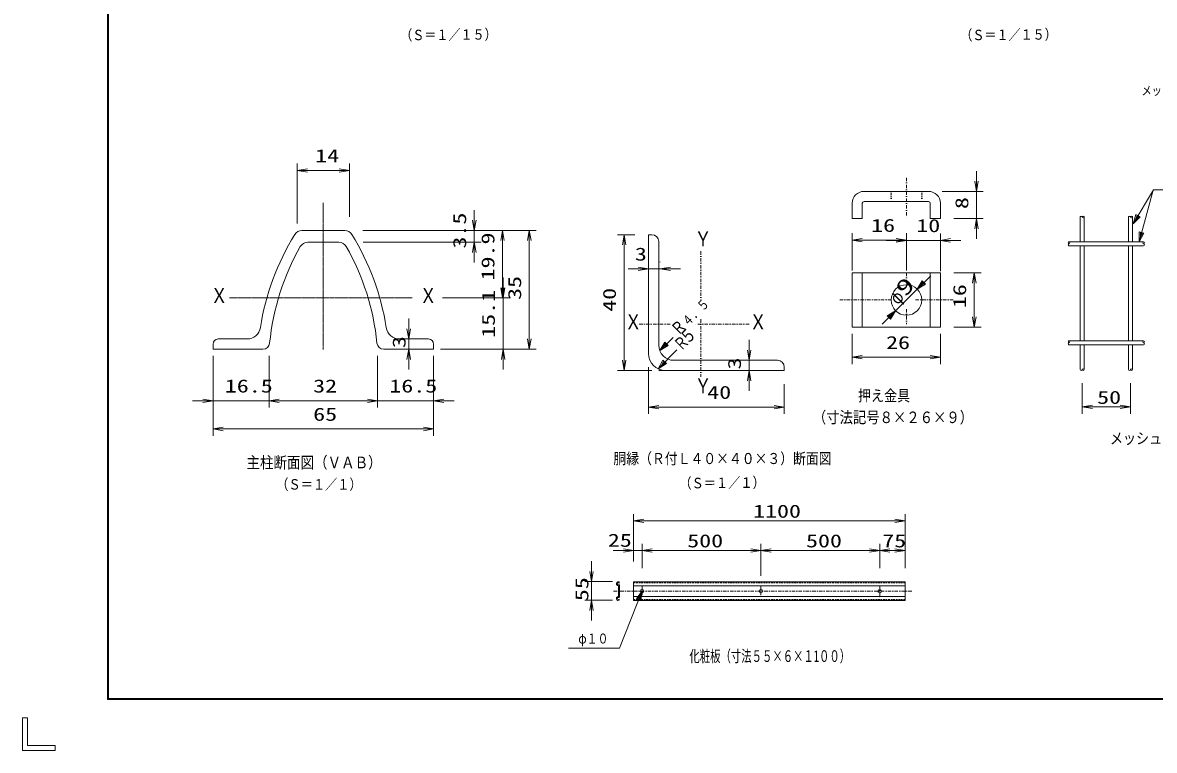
# Model space of a CAD drawing. Units: millimetres, scale not verified. Extents: x -4425 to 4425, y -3150 to 3150.
# Drawn here: x -4425 to 576, y -3150 to 68 of the extents above; entities that cross this region are included whole.
import ezdxf
from ezdxf.enums import TextEntityAlignment as Align

# ---------------------------------------------------------------- set-up
doc = ezdxf.new("R2010")
doc.units = ezdxf.units.MM
doc.header["$LTSCALE"] = 30
for name, pattern in [('USER1', [1.01, 0.5, -0.25, 0.01, -0.25]), ('USER2', [0.375, 0.25, -0.125]), ('USER3', [0.26, 0.01, -0.25]), ('USER4', [1.125, 0.75, -0.125, 0.125, -0.125])]:
    doc.linetypes.add(name, pattern=pattern)
for name, color, linetype, lineweight in [('0-0_1', 4, 'Continuous', 18), ('0-1_2', 7, 'Continuous', 9), ('0-2_0', 2, 'Continuous', 18), ('0-4_EXTCNT-L', 4, 'Continuous', 18), ('0-5_WAKU', 7, 'Continuous', 9)]:
    doc.layers.add(name, color=color, linetype=linetype, lineweight=lineweight)
doc.styles.add('ＭＳ ゴシック', font='')
doc.styles.get('ＭＳ ゴシック').set_extended_font_data('MS Gothic')

# ---------------------------------------------------------------- blocks, each defined once
blk = doc.blocks.new('C4')
at = {"layer": '0-0_1'}
blk.add_line((72230, 50614.7), (74705.6, 53143.6), dxfattribs=at)
blk.add_lwpolyline([(73336.5, 51294.7), (72230, 50614.7), (72886.3, 51735.5)], close=True, dxfattribs=at)
blk.add_lwpolyline([(73223.9, 51404.9), (72670.7, 51064.9), (72998.8, 51625.3)], dxfattribs=at)
blk = doc.blocks.new('DARROWS')
at = {"layer": '0-2_0'}
blk.add_line((0, 0), (-29.97, 0), dxfattribs=at)
blk.add_lwpolyline([(-30, -5), (0, 0), (-30, 5)], dxfattribs=at)
blk = doc.blocks.new('VAB')
at = {"layer": '0-0_1', "linetype": 'USER4'}
for p, q in [((471.2, 37474.6), (471.2, 18033)), ((-11974.1, 24879.9), (12239.5, 24879.9))]:
    blk.add_line(p, q, dxfattribs=at)
at = {"layer": '0-0_1', "color": 7, "lineweight": 9}
for p, q in [((-2363.8, 33834.9), (3306.2, 33834.9)), ((-1598.8, 32259.9), (2541.2, 32259.9)), ((-7538.8, 18084.9), (-14153.8, 18084.9)), ((-9653.8, 19434.9), (-13478.8, 19434.9)), ((8481.1, 18084.9), (15096.2, 18084.9)), ((10596.2, 19434.9), (14421.2, 19434.9))]:
    blk.add_line(p, q, dxfattribs=at)
for centre, radius, start, end in [((25716.3, 15575.5), 34020, 148.60847, 170.90936), ((-2363.8, 32710), 1125, 90.00035, 148.60846), ((3306.2, 32710), 1125, 31.39154, 90), ((-24773.9, 15575.5), 34020, 9.09063, 31.39152), ((25861, 15609.4), 32670, 150.51657, 174.22897), ((-1598.8, 31134.9), 1125, 90, 150.51651), ((2541.2, 31134.9), 1125, 29.48349, 90), ((-24918.7, 15609.4), 32670, 5.77103, 29.48342), ((-9653.8, 21234.9), 1800, 270, 350.9093), ((10596.2, 21234.9), 1800, 189.0907, 270), ((-13478.8, 18759.9), 675, 90, 180), ((-7538.8, 18984.9), 900, 270, 354.22888), ((8481.1, 18984.9), 900, 185.77113, 270), ((14421.2, 18759.9), 675, 0, 90)]:
    blk.add_arc(centre, radius, start, end, dxfattribs=at)
at = {"layer": '0-2_0', "color": 1}
for p, q in [((-2988.3, 34735), (-2988.3, 42690)), ((3930.7, 35635), (3930.7, 42690)), ((5730.7, 33834.9), (21390, 33834.9)), ((5730.7, 33834.9), (25140, 33834.9)), ((5730.7, 33834.9), (28680, 33834.9)), ((5773.8, 32259.9), (21390, 32259.9)), ((16289.5, 24879.9), (25140, 24879.9)), ((16289.5, 24879.9), (25200, 24879.9)), ((15996.2, 18084.9), (28680, 18084.9)), ((16896.2, 18084.9), (25200, 18084.9)), ((-14153.8, 17184.9), (-14153.8, 6600)), ((-14153.8, 17184.9), (-14153.8, 10350)), ((-6715, 17184.9), (-6715, 10350)), ((-6715, 17184.9), (-6715, 10350)), ((7657.4, 17184.9), (7657.4, 10350)), ((15096.2, 17184.9), (15096.2, 6600)), ((15096.2, 17184.9), (15096.2, 10350)), ((7657.4, 16284.9), (7657.4, 10350))]:
    blk.add_line(p, q, dxfattribs=at)
at = {"layer": '0-2_0'}
for p, q in [((-1638.3, 41790), (2580.7, 41790)), ((20490, 35184.9), (20490, 36534.9)), ((20490, 33834.9), (20490, 32259.9)), ((24240, 32484.9), (24240, 26229.9)), ((27780, 32484.9), (27780, 19434.9)), ((20490, 30909.9), (20490, 29559.9)), ((24300, 26229.9), (24300, 27579.9)), ((24300, 24879.9), (24300, 18084.9)), ((24300, 16734.9), (24300, 15384.9)), ((-15503.8, 11250), (-16853.8, 11250)), ((-14153.8, 11250), (-6715, 11250)), ((-5365, 11250), (6307.4, 11250)), ((-5365, 11250), (-4015, 11250)), ((6307.4, 11250), (4957.4, 11250)), ((7657.4, 11250), (15096.2, 11250)), ((16446.2, 11250), (17796.2, 11250)), ((-12803.8, 7500), (13746.2, 7500))]:
    blk.add_line(p, q, dxfattribs=at)
at = {"layer": '0-2_0', "color": 7, "lineweight": 9}
for p, q in [((-14153.8, 18759.9), (-14153.8, 18084.9)), ((15096.2, 18759.9), (15096.2, 18084.9))]:
    blk.add_line(p, q, dxfattribs=at)
at = {"layer": '0-2_0', "xscale": 45, "yscale": 45}
for p, rotation in [((-2988.3, 41790), 180), ((20490, 33834.9), 270), ((24240, 33834.9), 90), ((27780, 33834.9), 90), ((20490, 32259.9), 90), ((24240, 24879.9), 270), ((24300, 24879.9), 270), ((24300, 18084.9), 90), ((27780, 18084.9), 270), ((-6715, 11250), 180), ((-6715, 11250), 180), ((15096.2, 11250), 180), ((-14153.8, 7500), 180)]:
    blk.add_blockref('DARROWS', p, dxfattribs=dict(at, rotation=rotation))
for p in [(3930.7, 41790), (-14153.8, 11250), (7657.4, 11250), (7657.4, 11250), (15096.2, 7500)]:
    blk.add_blockref('DARROWS', p, dxfattribs=at)
at = {"layer": '0-0_1', "style": 'ＭＳ ゴシック', "width": 0.85}
for s, height, p in [('Ｘ', 1998, (-14485.2, 23595.6)), ('Ｘ', 1998, (13224.8, 23595.6)), ('主柱断面図（ＶＡＢ）', 1546, (-9721, 1817.2)), ('（Ｓ＝１／１）', 1396, (-5771.5, -963.1))]:
    blk.add_text(s, height=height, dxfattribs=at).set_placement(p, align=Align.BOTTOM_LEFT)
at = {"layer": '0-2_0', "color": 3, "style": 'ＭＳ ゴシック', "width": 1.35}
for s, p in [('14', (-608.8, 42356.9)), ('16.5', (-12594.4, 11816.9)), ('32', (-878.8, 11816.9)), ('16.5', (9216.8, 11816.9)), ('65', (-878.8, 8066.9))]:
    blk.add_text(s, height=1732, dxfattribs=at).set_placement(p, align=Align.BOTTOM_LEFT)
for s, p in [('3.5', (19923.1, 31427.4)), ('19.9', (23673.1, 27197.4)), ('35', (27213.1, 24609.9)), ('15.1', (23733.1, 19592.4))]:
    blk.add_text(s, height=1732, rotation=90, dxfattribs=at).set_placement(p, align=Align.BOTTOM_LEFT)

msp = doc.modelspace()

# ---------------------------------------------------------------- linework, layer by layer
at = {"layer": '0-0_1', "linetype": 'USER1'}
for p, q in [((-519.58, -618.71), (-519.58, -798.71)), ((-1428.59, -943.61), (-1428.59, -1157.32)), ((-519.58, -1038.71), (-519.58, -1091.21)), ((-587.07, -1158.71), (-813.89, -1158.71)), ((-519.58, -1199.12), (-519.58, -1265.07)), ((-312.91, -1158.71), (-482.48, -1158.71)), ((-1428.59, -1244.11), (-1428.59, -1498.86)), ((-1563.85, -1265.78), (-1708.12, -1265.78)), ((-1214.95, -1265.78), (-1450.14, -1265.78)), ((-496.41, -2445.74), (-1814.05, -2445.74)), ((-1687.8, -2422.52), (-1687.8, -2463.74)), ((-1162.8, -2422.52), (-1162.8, -2463.74)), ((-637.8, -2421.25), (-637.8, -2476.91))]:
    msp.add_line(p, q, dxfattribs=at)
at = {"layer": '0-0_1', "color": 7, "lineweight": 9}
for p, q in [((-707.08, -678.71), (-422.08, -678.71)), ((-759.58, -798.71), (-759.58, -731.21)), ((-714.58, -798.71), (-714.58, -731.21)), ((-707.08, -723.71), (-422.08, -723.71)), ((-414.58, -798.71), (-414.58, -731.21)), ((-369.58, -798.71), (-369.58, -731.21)), ((-714.58, -798.71), (-759.58, -798.71)), ((-369.57, -798.71), (-414.58, -798.71)), ((248.15, -901.25), (248.15, -791.75)), ((266.15, -901.25), (266.15, -791.75)), ((461.15, -901.25), (461.15, -791.75)), ((479.15, -901.25), (479.15, -791.75)), ((198.65, -901.25), (528.65, -901.25)), ((198.65, -919.25), (528.65, -919.25)), ((248.15, -1339.25), (248.15, -919.25)), ((266.15, -1339.25), (266.15, -919.25)), ((461.15, -1339.25), (461.15, -919.25)), ((479.15, -1339.25), (479.15, -919.25)), ((-714.58, -1278.71), (-714.58, -1038.71)), ((-414.58, -1278.71), (-414.58, -1038.71)), ((-369.58, -1278.71), (-369.58, -1038.71)), ((-759.58, -1278.71), (-369.58, -1278.71)), ((198.65, -1339.25), (528.65, -1339.25)), ((198.65, -1357.25), (528.65, -1357.25)), ((248.15, -1466.75), (248.15, -1357.25)), ((266.15, -1466.75), (266.15, -1357.25)), ((461.15, -1466.75), (461.15, -1357.25)), ((479.15, -1466.75), (479.15, -1357.25)), ((-1584.34, -1470.49), (-1614.34, -1470.49)), ((-1792.1, -2422.49), (-1792.1, -2468.99)), ((-1789.1, -2405.01), (-1789.1, -2410.14)), ((-1787.6, -2420.84), (-1787.6, -2470.64)), ((-525.3, -2404.49), (-1725.3, -2404.49)), ((-1725.3, -2404.49), (-1725.3, -2486.99)), ((-525.3, -2422.49), (-1725.3, -2422.49)), ((-525.3, -2404.49), (-525.3, -2486.99)), ((-1789.1, -2481.35), (-1789.1, -2486.48)), ((-525.3, -2468.99), (-1725.3, -2468.99)), ((-525.3, -2486.99), (-1725.3, -2486.99))]:
    msp.add_line(p, q, dxfattribs=at)
at = {"layer": '0-0_1', "color": 7, "linetype": 'USER3', "lineweight": 9}
for p, q in [((-587.08, -678.71), (-587.08, -723.71)), ((-452.08, -678.71), (-452.08, -723.71))]:
    msp.add_line(p, q, dxfattribs=at)
at = {"layer": '0-0_1'}
for p, q in [((508.53, -901.25), (570.88, -673.87)), ((-471.85, -1110.98), (-567.3, -1206.44)), ((-567.3, -1206.44), (-626.7, -1265.84)), ((-1609.81, -1382.32), (-1550.95, -1324.01)), ((-1687.64, -2444.28), (-1786.99, -2697.4)), ((-1712.76, -2479.54), (-1687.64, -2444.28)), ((-1687.64, -2444.28), (-1693.22, -2487.21)), ((-1693.22, -2487.21), (-1712.76, -2479.54)), ((-1707.88, -2481.46), (-1695.32, -2463.83)), ((-1695.32, -2463.83), (-1698.1, -2485.3)), ((-1786.99, -2697.4), (-2012.59, -2697.4))]:
    msp.add_line(p, q, dxfattribs=at)
at = {"layer": '0-0_1', "color": 7, "linetype": 'USER2', "lineweight": 9}
for p, q in [((-525.3, -2408.99), (-1725.3, -2408.99)), ((-525.3, -2482.49), (-1725.3, -2482.49))]:
    msp.add_line(p, q, dxfattribs=at)
at = {"layer": '0-0_1'}
for points in [[(482.15, -821.75), (572.15, -671.75), (842.15, -671.75)], [(508.26, -788.44), (492.96, -803.75), (499.26, -783.04)], [(524.7, -862.14), (514.08, -881), (514.57, -859.36)], [(-412.45, -1051.59), (-471.85, -1110.98), (-449.57, -1073.86), (-434.72, -1088.71), (-471.85, -1110.98)], [(-438.43, -1085), (-457, -1096.14), (-445.86, -1077.57)], [(-600.72, -1232.43), (-582.15, -1221.29), (-593.29, -1239.85)], [(-1576.28, -1356.49), (-1594.89, -1367.54), (-1583.67, -1349.03)]]:
    msp.add_lwpolyline(points, dxfattribs=at)
for points in [[(512.77, -791.14), (482.15, -821.75), (494.76, -780.34)], [(529.76, -863.53), (508.53, -901.25), (509.51, -857.97)], [(-604.43, -1228.72), (-567.3, -1206.44), (-589.58, -1243.57)], [(-1572.58, -1360.22), (-1609.81, -1382.32), (-1587.36, -1345.3)]]:
    msp.add_lwpolyline(points, close=True, dxfattribs=at)
at = {"layer": '0-0_1', "color": 7, "lineweight": 9}
msp.add_lwpolyline([(-759.58, -1278.71), (-759.58, -1038.71), (-369.58, -1038.71)], dxfattribs=at)
for centre, radius in [((-519.58, -1158.71), 67.5), ((-1687.8, -2445.74), 7.5), ((-1162.8, -2445.74), 7.5), ((-637.8, -2445.74), 7.5)]:
    msp.add_circle(centre, radius, dxfattribs=at)
for centre, radius, start, end in [((-707.08, -731.21), 52.5, 90, 180), ((-422.08, -731.21), 52.5, 0, 90), ((-707.08, -731.21), 7.5, 90, 180), ((-422.08, -731.21), 7.5, 0, 90), ((-1584.34, -1395.49), 75, 180.00075, 270), ((-1546.84, -1357.99), 67.5, 180.0007, 270), ((-1792.1, -2413.49), 9, 70.52868, 269.99967), ((-1792.1, -2413.49), 4.5, 48.18947, 281.53729), ((-1790.6, -2420.84), 3, 0, 101.53718), ((-1792.1, -2477.99), 9, 90.00033, 289.47131), ((-1792.1, -2477.99), 4.5, 78.46349, 311.81055), ((-1790.6, -2470.64), 3, 258.46283, 0.00055)]:
    msp.add_arc(centre, radius, start, end, dxfattribs=at)
at = {"layer": '0-0_1'}
for centre, start, end in [((252.57, -793.09), 16.29624, 163.12495), ((261.65, -790.44), 196.29697, 343.12613), ((261.65, -793.07), 16.29624, 163.12495), ((465.64, -793.11), 16.29624, 163.12495), ((474.72, -790.46), 196.29697, 343.12613), ((474.72, -793.09), 16.29624, 163.12495), ((199.99, -905.68), 106.29954, 253.12348), ((200.01, -914.77), 106.29416, 253.12883), ((197.36, -905.68), 286.29425, 73.12876), ((529.95, -905.68), 106.87121, 253.70572), ((527.29, -914.77), 286.87121, 73.70587), ((527.32, -905.68), 286.87738, 73.70133), ((199.99, -1343.68), 106.29954, 253.12348), ((200.01, -1352.77), 106.29416, 253.12883), ((197.36, -1343.68), 286.29425, 73.12876), ((529.95, -1343.68), 106.87162, 253.70612), ((527.29, -1352.77), 286.87161, 73.70627), ((527.32, -1343.68), 286.87738, 73.70133), ((252.57, -1465.41), 196.87389, 343.70261), ((261.65, -1468.07), 16.87389, 163.70305), ((261.65, -1465.44), 196.87389, 343.70261), ((465.64, -1465.39), 196.87389, 343.70261), ((474.72, -1468.05), 16.87389, 163.70305), ((474.72, -1465.42), 196.87389, 343.70261)]:
    msp.add_arc(centre, 4.69, start, end, dxfattribs=at)
at = {"layer": '0-1_2'}
for p, q in [((-1659.34, -1395.49), (-1659.34, -870.49)), ((-1659.34, -870.49), (-1644.34, -870.49)), ((-1614.34, -900.49), (-1614.34, -1357.99)), ((-1546.84, -1425.49), (-1089.34, -1425.49))]:
    msp.add_line(p, q, dxfattribs=at)
msp.add_lwpolyline([(-1584.34, -1470.49), (-1059.34, -1470.49), (-1059.34, -1455.49)], dxfattribs=at)
for centre in [(-1644.34, -900.49), (-1089.34, -1455.49)]:
    msp.add_arc(centre, 30, 0, 90, dxfattribs=at)
at = {"layer": '0-2_0'}
for p, q in [((-210, -633.71), (-210, -588.71)), ((-210, -678.71), (-210, -798.71)), ((-210, -843.71), (-210, -888.71)), ((-714.58, -893.71), (-564.58, -893.71)), ((-564.58, -895), (-609.58, -895)), ((-519.58, -895), (-369.58, -895)), ((-324.58, -895), (-279.58, -895)), ((-1767, -915.49), (-1767, -1425.49)), ((-219.58, -1083.71), (-219.58, -1233.71)), ((-1214.59, -1380.49), (-1214.59, -1335.49)), ((-1214.59, -1470.49), (-1214.59, -1425.49)), ((-714.58, -1412), (-414.58, -1412)), ((-1214.59, -1515.49), (-1214.59, -1560.49)), ((-1614.34, -1632), (-1104.34, -1632)), ((-1911.37, -2358.98), (-1911.37, -2313.98)), ((-1911.37, -2403.98), (-1911.37, -2486.48)), ((-1911.37, -2531.48), (-1911.37, -2576.48))]:
    msp.add_line(p, q, dxfattribs=at)
at = {"layer": '0-2_0', "color": 1}
for p, q in [((-362.08, -678.71), (-180, -678.71)), ((-309.57, -798.71), (-180, -798.71)), ((-1719.34, -870.49), (-1797, -870.49)), ((-759.58, -1028.71), (-759.58, -863.71)), ((-519.58, -1028.71), (-519.58, -863.71)), ((-519.58, -1000.71), (-519.58, -865)), ((-369.58, -1030.71), (-369.58, -865)), ((-309.58, -1038.71), (-189.58, -1038.71)), ((-309.58, -1278.71), (-189.58, -1278.71)), ((-759.58, -1308.71), (-759.58, -1442)), ((-369.58, -1308.71), (-369.58, -1442)), ((-1239.34, -1425.49), (-1244.59, -1425.49)), ((-1644.34, -1470.49), (-1797, -1470.49)), ((-1659.34, -1455.49), (-1659.34, -1662)), ((-1239.34, -1470.49), (-1244.59, -1470.49)), ((-1059.34, -1530.49), (-1059.34, -1662)), ((-1819.1, -2403.98), (-1941.37, -2403.98)), ((-1819.1, -2486.48), (-1941.37, -2486.48))]:
    msp.add_line(p, q, dxfattribs=at)
at = {"layer": '0-4_EXTCNT-L', "color": 1}
for p, q in [((-1607.55, -992.19), (-1607.55, -990.49)), ((-2743.8, -1331.17), (-2749.04, -1331.17)), ((-2743.8, -1376.17), (-2749.04, -1376.17)), ((257.16, -1526.8), (257.16, -1661.71)), ((470.14, -1526.71), (470.14, -1661.71)), ((-1725.3, -2314.49), (-1725.3, -2105.1)), ((-525.3, -2314.49), (-525.3, -2105.1)), ((-1725.3, -2314.49), (-1725.3, -2236.1)), ((-1687.8, -2344.49), (-1687.8, -2236.1)), ((-1687.8, -2314.49), (-1687.8, -2236.1)), ((-1162.8, -2378.24), (-1162.8, -2236.1)), ((-1162.8, -2348.24), (-1162.8, -2236.1)), ((-637.8, -2344.49), (-637.8, -2236.1)), ((-637.8, -2344.49), (-637.8, -2236.1)), ((-525.3, -2344.49), (-525.3, -2236.1))]:
    msp.add_line(p, q, dxfattribs=at)
at = {"layer": '0-4_EXTCNT-L', "color": 2}
for p, q in [((-1704.34, -1020.49), (-1749.34, -1020.49)), ((-1659.34, -1020.49), (-1607.55, -1020.49)), ((-1562.55, -1020.49), (-1517.55, -1020.49)), ((-2719.04, -1286.17), (-2719.04, -1241.17)), ((-2719.04, -1376.17), (-2719.04, -1331.17)), ((-2719.04, -1421.17), (-2719.04, -1466.17)), ((302.16, -1631.71), (425.14, -1631.71)), ((-1680.3, -2135.1), (-570.3, -2135.1)), ((-1770.3, -2266.1), (-1815.3, -2266.1)), ((-1687.8, -2266.1), (-1725.3, -2266.1)), ((-1642.8, -2266.1), (-1597.8, -2266.1)), ((-1642.8, -2266.1), (-1207.8, -2266.1)), ((-1117.8, -2266.1), (-682.8, -2266.1)), ((-592.8, -2266.1), (-570.3, -2266.1))]:
    msp.add_line(p, q, dxfattribs=at)
at = {"layer": '0-5_WAKU'}
for p, q in [((-4048, -2923), (-4048, 2923)), ((-4403.51, -3006.75), (-4403.51, -3128.51)), ((-4281.75, -3150), (-4425, -3150))]:
    msp.add_line(p, q, dxfattribs=at)
msp.add_lwpolyline([(-4050, 2925), (4200, 2925), (4200, -2925), (-4050, -2925)], close=True, dxfattribs=at)
for points in [[(4198, 2923), (4198, -2923), (-4048, -2923)], [(4196, 2921), (4196, -2921), (-4046, -2921)], [(-4046, -2921), (-4046, 2921), (4196, 2921)], [(-4425, -3150), (-4425, -3006.75), (-4403.51, -3006.75)], [(-4403.51, -3128.51), (-4281.75, -3128.51), (-4281.75, -3150)]]:
    msp.add_lwpolyline(points, dxfattribs=at)

# ---------------------------------------------------------------- block references
at = {"layer": '0-2_0', "xscale": 1.5, "yscale": 1.5}
for p, rotation in [((-210, -678.71), 270), ((-210, -798.71), 90), ((-1767, -870.49), 90), ((-759.58, -893.71), 180), ((-369.58, -895), 180), ((-219.58, -1038.71), 90), ((-219.58, -1278.71), 270), ((-1214.59, -1425.49), 270), ((-1767, -1470.49), 270), ((-759.58, -1412), 180), ((-1214.59, -1470.49), 90), ((-1659.34, -1632), 180), ((-1911.37, -2403.98), 270), ((-1911.37, -2486.48), 90)]:
    msp.add_blockref('DARROWS', p, dxfattribs=dict(at, rotation=rotation))
at = {"layer": '0-2_0'}
for name, p, xscale, yscale in [('DARROWS', (-519.58, -893.71), 1.5, 1.5), ('DARROWS', (-519.58, -895), 1.5, 1.5), ('C4', (-4025, -3150), 0.03333333, 0.03333333), ('DARROWS', (-369.58, -1412), 1.5, 1.5), ('DARROWS', (-1059.34, -1632), 1.5, 1.5)]:
    msp.add_blockref(name, p, dxfattribs=dict(at, xscale=xscale, yscale=yscale))
at = {"layer": '0-4_EXTCNT-L'}
for name, p, xscale, yscale in [('VAB', (-3112, -1979), 0.03333333, 0.03333333), ('DARROWS', (-1659.34, -1020.49), 1.5, 1.5), ('DARROWS', (470.14, -1631.71), 1.5, 1.5), ('DARROWS', (-525.3, -2135.1), 1.5, 1.5), ('DARROWS', (-1725.3, -2266.1), 1.5, 1.5), ('DARROWS', (-1162.8, -2266.1), 1.5, 1.5), ('DARROWS', (-637.8, -2266.1), 1.5, 1.5), ('DARROWS', (-525.3, -2266.1), 1.5, 1.5)]:
    msp.add_blockref(name, p, dxfattribs=dict(at, xscale=xscale, yscale=yscale))
at = {"layer": '0-4_EXTCNT-L', "xscale": 1.5, "yscale": 1.5}
for p, rotation in [((-1607.55, -1020.49), 180), ((-2719.04, -1331.17), 270), ((-2719.04, -1376.17), 90), ((257.16, -1631.71), 180), ((-1725.3, -2135.1), 180), ((-1687.8, -2266.1), 180), ((-1687.8, -2266.1), 180), ((-1162.8, -2266.1), 180), ((-637.8, -2266.1), 180)]:
    msp.add_blockref('DARROWS', p, dxfattribs=dict(at, rotation=rotation))

# ---------------------------------------------------------------- texts
at = {"layer": '0-0_1', "style": 'ＭＳ ゴシック'}
for s, height, rotation, width, p in [('（Ｓ＝１／１５）', 45.92, 0.5, 0.85, (-2756.04, -24.6)), ('（Ｓ＝１／１５）', 45.92, 0.5, 0.85, (-281.04, -24.6)), ('9', 69.27, 45, 1.5, (-511.56, -1163.33)), ('φ', 57.73, 45, 0.8, (-547.08, -1195.7)), ('４．５', 43.3, 45, 0.8, (-1477.74, -1288.05)), ('Ｒ', 53.29, 45, 0.8, (-1517.54, -1330.57)), ('５', 57.73, 45, 0.8, (-1475.26, -1370.77)), ('Ｒ', 53.29, 45, 0.8, (-1505.14, -1399.45)), ('（Ｓ＝１／１）', 46.52, 0.5, 0.85, (-1522.65, -2006.04))]:
    msp.add_text(s, height=height, rotation=rotation, dxfattribs=dict(at, width=width)).set_placement(p, align=Align.BOTTOM_LEFT)
for s, height, width, p in [('メッシュ', 38.93, 0.85, (519.02, -264.58)), ('Ｙ', 66.64, 0.85, (-1457.09, -942.03)), ('Ｘ', 66.64, 0.85, (-1765.16, -1308.59)), ('Ｘ', 66.64, 0.85, (-1213.45, -1308.59)), ('Ｙ', 66.64, 0.85, (-1457.09, -1591.67)), ('押え金具', 49.71, 0.85, (-733.61, -1621.45)), ('（寸法記号８×２６×９）', 50.94, 0.85, (-933.38, -1718.33)), ('メッシュ', 49.71, 0.85, (379.63, -1810.29)), ('胴縁（Ｒ付Ｌ４０×４０×３）断面図', 48.91, 0.85, (-1814.25, -1898.78)), ('φ１０', 44.22, 0.8, (-1969.39, -2690.91)), ('化粧板（寸法５５×６×１1００）', 51.7, 0.65, (-1478.61, -2774.53))]:
    msp.add_text(s, height=height, dxfattribs=dict(at, width=width)).set_placement(p, align=Align.BOTTOM_LEFT)
at = {"layer": '0-2_0', "color": 3, "style": 'ＭＳ ゴシック', "width": 1.35}
for s, p in [('8', (-228.9, -756.71)), ('16', (-238.47, -1194.71)), ('40', (-1785.9, -1210.99)), ('3', (-1233.49, -1465.99)), ('55', (-1907.77, -2490.23))]:
    msp.add_text(s, height=57.62, rotation=90, dxfattribs=at).set_placement(p, align=Align.BOTTOM_LEFT)
for s, p in [('16', (-675.58, -874.82)), ('10', (-476.08, -876.1)), ('26', (-609.58, -1393.1)), ('40', (-1399.84, -1613.1))]:
    msp.add_text(s, height=57.62, dxfattribs=at).set_placement(p, align=Align.BOTTOM_LEFT)
at = {"layer": '0-4_EXTCNT-L', "color": 3, "style": 'ＭＳ ゴシック', "width": 1.35}
for s, p in [('3', (-1719.64, -1002.07)), ('50', (323.15, -1635.31)), ('1100', (-1197.3, -2138.7)), ('25', (-1839.08, -2267.26)), ('500', (-1488.3, -2269.7)), ('500', (-963.3, -2269.7)), ('75', (-626.55, -2269.7))]:
    msp.add_text(s, height=57.62, dxfattribs=at).set_placement(p, align=Align.BOTTOM_LEFT)
msp.add_text('3', height=57.62, rotation=90, dxfattribs=at).set_placement((-2715.44, -1371.67), align=Align.BOTTOM_LEFT)

doc.saveas('drawing.dxf')
